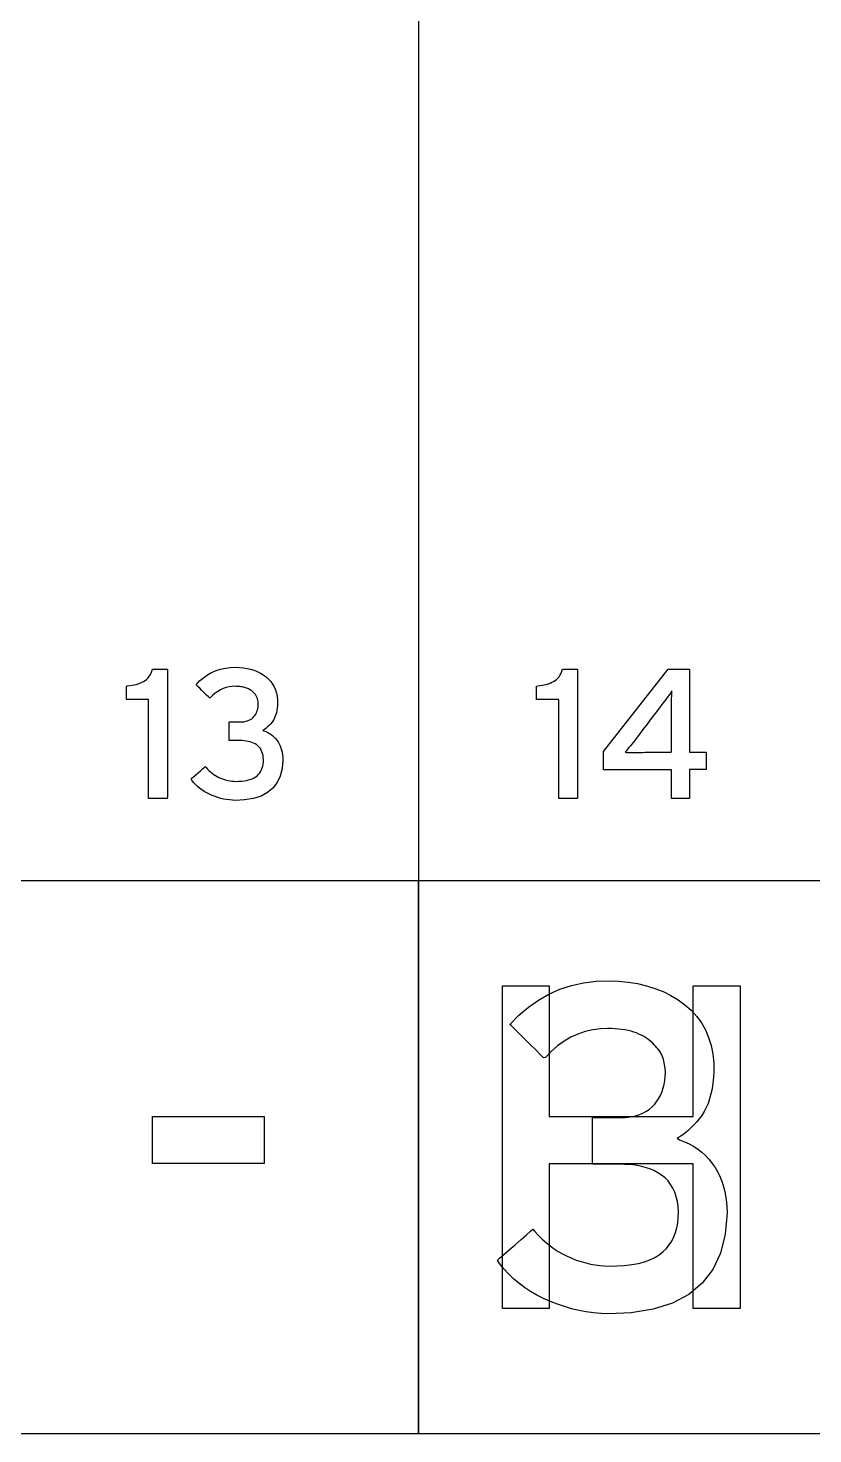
# Model space of a CAD drawing. Extents: x 1 to 47.7, y 0.2 to 35.
# Drawn here: x 12.182 to 13.777, y 30.5 to 33.358 of the extents above; entities that cross this region are included whole.
import ezdxf

# ---------------------------------------------------------------- set-up
doc = ezdxf.new("R2010")
doc.units = 0
doc.header["$MEASUREMENT"] = 0
for name, color, linetype in [('3_1__HORIZONTAL_RACK_MOUNT', 7, 'CONTINUOUS'), ('3_2__HORIZONTAL_PANEL_MOUN', 7, 'CONTINUOUS'), ('7_0_____DWG', 7, 'CONTINUOUS')]:
    doc.layers.add(name, color=color, linetype=linetype)

msp = doc.modelspace()

# ---------------------------------------------------------------- linework, layer by layer
at = {"layer": '3_1__HORIZONTAL_RACK_MOUNT'}
msp.add_lwpolyline([(13.5339, 30.7546), (13.5339, 31.049), (13.2413, 31.049), (13.2413, 30.7546), (13.1462, 30.7546), (13.1462, 31.4105), (13.2413, 31.4105), (13.2413, 31.145), (13.5339, 31.145), (13.5339, 31.4105), (13.6291, 31.4105), (13.6291, 30.7546), (13.5339, 30.7546)], dxfattribs=at)
at = {"layer": '3_2__HORIZONTAL_PANEL_MOUN'}
msp.add_lwpolyline([(13.6026, 30.9493), (13.5988, 30.9059), (13.5892, 30.8676), (13.5736, 30.8344), (13.5522, 30.8064), (13.5249, 30.7836), (13.4917, 30.766), (13.4526, 30.7535), (13.4076, 30.7462), (13.3622, 30.7441), (13.3468, 30.7448), (13.3315, 30.7462), (13.3165, 30.7483), (13.3016, 30.7511), (13.2868, 30.7545), (13.2723, 30.7587), (13.2579, 30.7635), (13.2436, 30.7689), (13.2296, 30.7751), (13.216, 30.7821), (13.2031, 30.7896), (13.1909, 30.7976), (13.1794, 30.8063), (13.1686, 30.8154), (13.1584, 30.8252), (13.149, 30.8355), (13.1403, 30.8463), (13.1361, 30.8532), (13.1406, 30.8572), (13.149, 30.8645), (13.1598, 30.874), (13.1719, 30.8845), (13.1841, 30.8951), (13.1949, 30.9046), (13.2033, 30.9119), (13.2078, 30.9159), (13.2124, 30.9115), (13.2197, 30.9035), (13.2272, 30.896), (13.235, 30.889), (13.243, 30.8825), (13.2513, 30.8764), (13.2598, 30.8708), (13.2686, 30.8657), (13.2776, 30.8611), (13.287, 30.8569), (13.2964, 30.8533), (13.3059, 30.8501), (13.3154, 30.8474), (13.3249, 30.8451), (13.3344, 30.8434), (13.344, 30.8421), (13.3535, 30.8413), (13.3631, 30.841), (13.3789, 30.8413), (13.3946, 30.8423), (13.4091, 30.8441), (13.4226, 30.8466), (13.4349, 30.8499), (13.4461, 30.8539), (13.4561, 30.8586), (13.465, 30.8641), (13.4728, 30.8704), (13.4794, 30.877), (13.4852, 30.8842), (13.4903, 30.892), (13.4945, 30.9004), (13.498, 30.9093), (13.5006, 30.9189), (13.5025, 30.929), (13.5036, 30.9397), (13.5038, 30.951), (13.5031, 30.962), (13.5017, 30.9724), (13.4994, 30.9821), (13.4964, 30.9912), (13.4926, 30.9995), (13.4881, 31.0072), (13.4828, 31.0142), (13.4767, 31.0205), (13.4698, 31.0261), (13.4622, 31.0309), (13.4541, 31.0351), (13.4455, 31.0388), (13.4364, 31.0418), (13.4268, 31.0442), (13.4167, 31.046), (13.4061, 31.0473), (13.395, 31.0479), (13.388, 31.048), (13.3843, 31.048), (13.3775, 31.048), (13.3686, 31.048), (13.3587, 31.048), (13.3488, 31.048), (13.3399, 31.048), (13.3331, 31.048), (13.3294, 31.048), (13.329, 31.0492), (13.329, 31.0559), (13.329, 31.0674), (13.329, 31.0819), (13.329, 31.0979), (13.329, 31.1136), (13.329, 31.1274), (13.329, 31.1377), (13.329, 31.1429), (13.33, 31.1431), (13.3347, 31.1431), (13.3421, 31.1431), (13.3513, 31.1431), (13.3611, 31.1431), (13.3707, 31.1431), (13.379, 31.1431), (13.3849, 31.1431), (13.3876, 31.1431), (13.3962, 31.1434), (13.4056, 31.1443), (13.4145, 31.146), (13.4228, 31.1483), (13.4305, 31.1513), (13.4377, 31.155), (13.4442, 31.1594), (13.4502, 31.1645), (13.4556, 31.1703), (13.4602, 31.1763), (13.4643, 31.1825), (13.4679, 31.1891), (13.4708, 31.1959), (13.4732, 31.2031), (13.4751, 31.2105), (13.4764, 31.2182), (13.4772, 31.2263), (13.4774, 31.2338), (13.4773, 31.2371), (13.4771, 31.2404), (13.4768, 31.2437), (13.4764, 31.2471), (13.4759, 31.2506), (13.4752, 31.254), (13.4745, 31.2576), (13.4736, 31.2612), (13.4725, 31.2648), (13.471, 31.2683), (13.4692, 31.2718), (13.4673, 31.2753), (13.4652, 31.2786), (13.4628, 31.2818), (13.4603, 31.285), (13.4576, 31.2881), (13.4547, 31.2911), (13.4516, 31.2941), (13.4483, 31.2972), (13.4447, 31.3002), (13.441, 31.303), (13.437, 31.3056), (13.4328, 31.3082), (13.4283, 31.3105), (13.4236, 31.3128), (13.4187, 31.3149), (13.4135, 31.3168), (13.4078, 31.3184), (13.4019, 31.3199), (13.3956, 31.3211), (13.3891, 31.3221), (13.3822, 31.3229), (13.375, 31.3235), (13.3676, 31.3239), (13.3598, 31.324), (13.3458, 31.3235), (13.3298, 31.3215), (13.3144, 31.3179), (13.2995, 31.3128), (13.2852, 31.3062), (13.2715, 31.2981), (13.2583, 31.2885), (13.2456, 31.2774), (13.2336, 31.2648), (13.23, 31.2646), (13.2239, 31.2707), (13.2146, 31.2798), (13.2034, 31.2909), (13.1915, 31.3026), (13.1801, 31.3137), (13.1705, 31.3232), (13.1638, 31.3298), (13.1613, 31.3322), (13.1796, 31.351), (13.199, 31.3675), (13.2193, 31.3818), (13.2407, 31.3939), (13.2631, 31.4038), (13.2865, 31.4114), (13.3109, 31.4168), (13.3364, 31.4201), (13.362, 31.421), (13.3824, 31.4203), (13.402, 31.4184), (13.4208, 31.4153), (13.4389, 31.411), (13.4561, 31.4056), (13.4726, 31.399), (13.4882, 31.3913), (13.5031, 31.3823), (13.5171, 31.3722), (13.5298, 31.361), (13.541, 31.3487), (13.5506, 31.3354), (13.5587, 31.3212), (13.5653, 31.3059), (13.5703, 31.2895), (13.5738, 31.2722), (13.5758, 31.2538), (13.576, 31.2373), (13.5752, 31.2248), (13.574, 31.2129), (13.5722, 31.2016), (13.57, 31.191), (13.5673, 31.1811), (13.564, 31.1717), (13.5603, 31.1631), (13.5561, 31.155), (13.5513, 31.1475), (13.5461, 31.1404), (13.5406, 31.1336), (13.5348, 31.1272), (13.5286, 31.1212), (13.5222, 31.1155), (13.5155, 31.1102), (13.5085, 31.1053), (13.5011, 31.1008), (13.5064, 31.0974), (13.5163, 31.0938), (13.5257, 31.0895), (13.5347, 31.0846), (13.5432, 31.079), (13.5512, 31.0727), (13.5588, 31.0658), (13.5658, 31.0582), (13.5724, 31.0499), (13.5786, 31.0412), (13.584, 31.0319), (13.5888, 31.022), (13.5928, 31.0114), (13.5962, 31.0002), (13.5988, 30.9884), (13.6008, 30.976), (13.602, 30.963)], close=True, dxfattribs=at)
at = {"layer": '7_0_____DWG'}
for points in [[(13.8195, 34.1562), (15.5072, 34.1562), (15.5072, 35), (12.9758, 35), (12.9758, 31.625), (13.8195, 31.625), (13.8195, 34.1562)], [(13.5264, 31.8508), (13.5264, 31.7918), (13.4895, 31.7918), (13.4895, 31.8495), (13.3519, 31.8495), (13.3519, 31.8871), (13.4828, 32.0542), (13.5264, 32.0542), (13.5264, 31.8854), (13.5601, 31.8854), (13.5601, 31.8508), (13.5264, 31.8508)], [(12.976, 30.5), (12.1323, 30.5), (12.1323, 31.625), (12.976, 31.625), (12.976, 30.5)], [(13.8198, 30.5), (12.976, 30.5), (12.976, 31.625), (13.8198, 31.625), (13.8198, 30.5)], [(12.4354, 31.0498), (12.4354, 31.1449), (12.6623, 31.1449), (12.6623, 31.0498), (12.4354, 31.0498)]]:
    msp.add_lwpolyline(points, dxfattribs=at)
for points in [[(12.4273, 31.7918), (12.4273, 31.7995), (12.4273, 31.82), (12.4273, 31.8493), (12.4273, 31.8836), (12.4273, 31.9188), (12.4273, 31.9511), (12.4273, 31.9765), (12.4273, 31.991), (12.4269, 31.993), (12.4236, 31.993), (12.4179, 31.993), (12.4107, 31.993), (12.4028, 31.993), (12.3951, 31.993), (12.3886, 31.993), (12.384, 31.993), (12.3823, 31.993), (12.3823, 31.9941), (12.3823, 31.9968), (12.3823, 32.0008), (12.3823, 32.0054), (12.3823, 32.0101), (12.3823, 32.0145), (12.3823, 32.0179), (12.3823, 32.0199), (12.3846, 32.0203), (12.3892, 32.0209), (12.3936, 32.0216), (12.3978, 32.0224), (12.4019, 32.0235), (12.4058, 32.0247), (12.4096, 32.0261), (12.4132, 32.0277), (12.4167, 32.0295), (12.4199, 32.0314), (12.4228, 32.0336), (12.4254, 32.036), (12.4277, 32.0387), (12.4297, 32.0417), (12.4315, 32.0449), (12.4329, 32.0484), (12.4341, 32.0522), (12.4349, 32.0542), (12.4371, 32.0542), (12.441, 32.0542), (12.446, 32.0542), (12.4513, 32.0542), (12.4566, 32.0542), (12.4611, 32.0542), (12.4642, 32.0542), (12.4654, 32.0542), (12.4654, 32.0442), (12.4654, 32.0175), (12.4654, 31.9792), (12.4654, 31.9346), (12.4654, 31.8886), (12.4654, 31.8466), (12.4654, 31.8134), (12.4654, 31.7944), (12.465, 31.7918), (12.4622, 31.7918), (12.4574, 31.7918), (12.4513, 31.7918), (12.4447, 31.7918), (12.4382, 31.7918), (12.4327, 31.7918), (12.4288, 31.7918)], [(12.7001, 31.8697), (12.6986, 31.8523), (12.6947, 31.837), (12.6885, 31.8238), (12.6799, 31.8126), (12.669, 31.8034), (12.6557, 31.7964), (12.6401, 31.7914), (12.6221, 31.7885), (12.6039, 31.7876), (12.5978, 31.7879), (12.5917, 31.7885), (12.5856, 31.7893), (12.5797, 31.7904), (12.5738, 31.7918), (12.5679, 31.7935), (12.5622, 31.7954), (12.5565, 31.7976), (12.5509, 31.8001), (12.5454, 31.8028), (12.5403, 31.8058), (12.5354, 31.8091), (12.5308, 31.8125), (12.5265, 31.8162), (12.5224, 31.8201), (12.5186, 31.8242), (12.5151, 31.8285), (12.5135, 31.8313), (12.5153, 31.8329), (12.5186, 31.8358), (12.523, 31.8396), (12.5278, 31.8438), (12.5327, 31.848), (12.537, 31.8518), (12.5403, 31.8547), (12.5422, 31.8563), (12.544, 31.8546), (12.5469, 31.8514), (12.5499, 31.8484), (12.553, 31.8456), (12.5562, 31.843), (12.5595, 31.8406), (12.563, 31.8383), (12.5665, 31.8363), (12.5701, 31.8344), (12.5738, 31.8328), (12.5776, 31.8313), (12.5814, 31.83), (12.5852, 31.8289), (12.589, 31.828), (12.5928, 31.8274), (12.5966, 31.8268), (12.6005, 31.8265), (12.6043, 31.8264), (12.6106, 31.8265), (12.6169, 31.8269), (12.6227, 31.8276), (12.6281, 31.8286), (12.633, 31.8299), (12.6375, 31.8315), (12.6415, 31.8335), (12.645, 31.8357), (12.6482, 31.8382), (12.6508, 31.8408), (12.6531, 31.8437), (12.6551, 31.8468), (12.6568, 31.8501), (12.6582, 31.8537), (12.6593, 31.8575), (12.66, 31.8616), (12.6605, 31.8659), (12.6606, 31.8704), (12.6603, 31.8748), (12.6597, 31.879), (12.6588, 31.8829), (12.6576, 31.8865), (12.6561, 31.8898), (12.6543, 31.8929), (12.6521, 31.8957), (12.6497, 31.8982), (12.647, 31.9004), (12.6439, 31.9024), (12.6407, 31.904), (12.6372, 31.9055), (12.6336, 31.9067), (12.6298, 31.9077), (12.6257, 31.9084), (12.6215, 31.9089), (12.617, 31.9092), (12.6142, 31.9092), (12.6127, 31.9092), (12.61, 31.9092), (12.6065, 31.9092), (12.6025, 31.9092), (12.5986, 31.9092), (12.595, 31.9092), (12.5923, 31.9092), (12.5908, 31.9092), (12.5906, 31.9097), (12.5906, 31.9124), (12.5906, 31.917), (12.5906, 31.9228), (12.5906, 31.9291), (12.5906, 31.9354), (12.5906, 31.941), (12.5906, 31.9451), (12.5906, 31.9471), (12.5911, 31.9473), (12.5929, 31.9473), (12.5959, 31.9473), (12.5995, 31.9473), (12.6035, 31.9473), (12.6073, 31.9473), (12.6106, 31.9473), (12.613, 31.9473), (12.6141, 31.9473), (12.6175, 31.9474), (12.6213, 31.9477), (12.6248, 31.9484), (12.6282, 31.9493), (12.6312, 31.9505), (12.6341, 31.952), (12.6367, 31.9538), (12.6391, 31.9558), (12.6413, 31.9581), (12.6431, 31.9605), (12.6448, 31.963), (12.6462, 31.9656), (12.6474, 31.9684), (12.6483, 31.9712), (12.6491, 31.9742), (12.6496, 31.9773), (12.6499, 31.9805), (12.65, 31.9835), (12.65, 31.9848), (12.6499, 31.9862), (12.6498, 31.9875), (12.6496, 31.9888), (12.6494, 31.9902), (12.6491, 31.9916), (12.6488, 31.993), (12.6485, 31.9945), (12.648, 31.9959), (12.6474, 31.9973), (12.6467, 31.9987), (12.646, 32.0001), (12.6451, 32.0014), (12.6442, 32.0027), (12.6432, 32.004), (12.6421, 32.0052), (12.6409, 32.0064), (12.6397, 32.0076), (12.6383, 32.0089), (12.6369, 32.0101), (12.6354, 32.0112), (12.6338, 32.0123), (12.6321, 32.0133), (12.6304, 32.0142), (12.6285, 32.0151), (12.6265, 32.016), (12.6244, 32.0167), (12.6222, 32.0174), (12.6198, 32.0179), (12.6173, 32.0184), (12.6147, 32.0188), (12.6119, 32.0192), (12.6091, 32.0194), (12.6061, 32.0195), (12.6029, 32.0196), (12.5973, 32.0194), (12.591, 32.0186), (12.5848, 32.0172), (12.5788, 32.0151), (12.5731, 32.0125), (12.5676, 32.0093), (12.5623, 32.0054), (12.5573, 32.001), (12.5525, 31.9959), (12.551, 31.9959), (12.5486, 31.9983), (12.5449, 32.0019), (12.5404, 32.0063), (12.5356, 32.011), (12.5311, 32.0155), (12.5272, 32.0193), (12.5246, 32.0219), (12.5236, 32.0229), (12.5309, 32.0304), (12.5386, 32.037), (12.5468, 32.0427), (12.5553, 32.0476), (12.5643, 32.0515), (12.5736, 32.0546), (12.5834, 32.0567), (12.5936, 32.058), (12.6038, 32.0584), (12.612, 32.0581), (12.6198, 32.0573), (12.6274, 32.0561), (12.6346, 32.0544), (12.6415, 32.0522), (12.6481, 32.0496), (12.6543, 32.0465), (12.6603, 32.0429), (12.6659, 32.0389), (12.671, 32.0344), (12.6754, 32.0295), (12.6793, 32.0242), (12.6825, 32.0185), (12.6852, 32.0123), (12.6872, 32.0058), (12.6886, 31.9989), (12.6893, 31.9915), (12.6894, 31.9849), (12.6891, 31.9799), (12.6886, 31.9752), (12.6879, 31.9707), (12.687, 31.9664), (12.6859, 31.9624), (12.6846, 31.9587), (12.6832, 31.9552), (12.6815, 31.952), (12.6795, 31.949), (12.6775, 31.9461), (12.6753, 31.9434), (12.6729, 31.9409), (12.6705, 31.9385), (12.6679, 31.9362), (12.6652, 31.9341), (12.6624, 31.9321), (12.6595, 31.9303), (12.6616, 31.929), (12.6656, 31.9275), (12.6693, 31.9258), (12.6729, 31.9238), (12.6763, 31.9216), (12.6795, 31.9191), (12.6825, 31.9163), (12.6854, 31.9133), (12.688, 31.91), (12.6905, 31.9065), (12.6926, 31.9028), (12.6945, 31.8988), (12.6962, 31.8946), (12.6975, 31.8901), (12.6986, 31.8854), (12.6993, 31.8804), (12.6998, 31.8752)], [(13.2608, 31.7918), (13.2608, 31.7995), (13.2608, 31.82), (13.2608, 31.8493), (13.2608, 31.8836), (13.2608, 31.9188), (13.2608, 31.9511), (13.2608, 31.9765), (13.2608, 31.9911), (13.2603, 31.9931), (13.2571, 31.9931), (13.2514, 31.9931), (13.2442, 31.9931), (13.2363, 31.9931), (13.2286, 31.9931), (13.222, 31.9931), (13.2174, 31.9931), (13.2157, 31.9931), (13.2157, 31.9941), (13.2157, 31.9969), (13.2157, 32.0008), (13.2157, 32.0054), (13.2157, 32.0102), (13.2157, 32.0145), (13.2157, 32.0179), (13.2157, 32.0199), (13.218, 32.0204), (13.2226, 32.0209), (13.227, 32.0216), (13.2313, 32.0225), (13.2353, 32.0235), (13.2393, 32.0248), (13.243, 32.0262), (13.2467, 32.0277), (13.2501, 32.0295), (13.2533, 32.0314), (13.2562, 32.0336), (13.2588, 32.036), (13.2612, 32.0387), (13.2632, 32.0417), (13.2649, 32.0449), (13.2664, 32.0485), (13.2676, 32.0522), (13.2683, 32.0542), (13.2706, 32.0542), (13.2745, 32.0542), (13.2794, 32.0542), (13.2848, 32.0542), (13.29, 32.0542), (13.2945, 32.0542), (13.2977, 32.0542), (13.2988, 32.0542), (13.2988, 32.0442), (13.2988, 32.0175), (13.2988, 31.9793), (13.2988, 31.9346), (13.2988, 31.8887), (13.2988, 31.8466), (13.2988, 31.8135), (13.2988, 31.7945), (13.2985, 31.7918), (13.2957, 31.7918), (13.2909, 31.7918), (13.2848, 31.7918), (13.2781, 31.7918), (13.2717, 31.7918), (13.2661, 31.7918), (13.2622, 31.7918)], [(13.4905, 32.0101), (13.4884, 32.007), (13.4861, 32.0038), (13.4837, 32.0004), (13.4811, 31.9968), (13.4783, 31.9931), (13.4754, 31.9892), (13.4723, 31.9851), (13.4691, 31.9808), (13.467, 31.9781), (13.4632, 31.973), (13.4568, 31.9646), (13.4488, 31.954), (13.4401, 31.9425), (13.4318, 31.9316), (13.4248, 31.9224), (13.4202, 31.9162), (13.4183, 31.9138), (13.4151, 31.9097), (13.4121, 31.9057), (13.4091, 31.902), (13.4062, 31.8984), (13.4034, 31.895), (13.4007, 31.8917), (13.3981, 31.8887), (13.3955, 31.8858), (13.3978, 31.885), (13.4021, 31.885), (13.4066, 31.8851), (13.4113, 31.8851), (13.4162, 31.8851), (13.4212, 31.8852), (13.4264, 31.8853), (13.4318, 31.8853), (13.4359, 31.8854), (13.4391, 31.8854), (13.4455, 31.8854), (13.4539, 31.8854), (13.4633, 31.8854), (13.4726, 31.8854), (13.4808, 31.8854), (13.4868, 31.8854), (13.4894, 31.8854), (13.4895, 31.8876), (13.4895, 31.8949), (13.4895, 31.9058), (13.4895, 31.9189), (13.4895, 31.9324), (13.4895, 31.945), (13.4895, 31.955), (13.4895, 31.961), (13.4895, 31.9649), (13.4896, 31.9713), (13.4897, 31.9775), (13.4898, 31.9835), (13.49, 31.9893), (13.4901, 31.9948), (13.4902, 32.0001), (13.4904, 32.0052)]]:
    msp.add_lwpolyline(points, close=True, dxfattribs=at)

doc.saveas('drawing.dxf')
